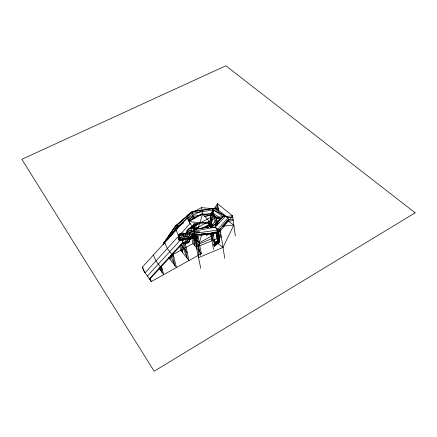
<?xml version="1.0" encoding="UTF-8"?>
<svg xmlns="http://www.w3.org/2000/svg" width="437" height="437" viewBox="0 0 437 437"><rect width="100%" height="100%" fill="white"/><g stroke="black" fill="none" stroke-linecap="round" stroke-linejoin="round"><path stroke-width="0.66" d="M180.366 233.997L183.19 233.036L183.169 236.881L183.19 233.036L179.367 234.052L178.394 235.013L178.307 238.509L178.728 240L180.792 240.35L180.792 239.973M178.733 238.946L178.728 240L178.383 237.591L179.361 236.198L183.19 234.325L178.591 239.307L180.792 240.35L195.295 237.144L197.906 238.498C191.39 236.843 185.015 239.345 178.591 239.307L178.383 237.591L184.49 238.853L184.878 239.634L186.304 238.444L191.373 237.892L188.221 242.218L186.419 242.863L182.349 242.617L182.344 239.465M193.121 227.207L199.174 223.416L193.93 225.066L187.26 230.223L187.298 234.265L189.511 234.888L191.712 234.412L194.044 233.238L194.055 231.413L191.122 231.517C187.282 233.642 184.671 237.733 179.793 237.783L179.367 234.052L179.798 234.194L179.203 235.03M215.594 243.316L217.462 241.322L217.484 231.413M178.596 237.586L178.312 237.646L178.389 236.302L179.361 235.122L183.19 233.675L183.163 235.226L185.687 234.658L187.282 232.238L188.981 230.741L191.1 230.081L193.471 230.84L193.913 231.774M213.868 233.44L213.42 235.046L199.223 242.863L194.935 237.766L194.612 245.545L193.045 237.93M194.962 237.089L195.071 234.379M178.318 236.788L178.394 235.013L179.798 234.194M218.516 221.559L218.669 220.221L217.047 222.739M163.127 244.78L163.443 243.475L175.281 226.284L192.318 211.448L215.72 208.17L228.076 217.697L232.763 217.244M192.799 235.909L193.515 233.282L199.414 232.009L194.055 231.413L189.008 232.752L189.511 234.888L191.007 237.974L192.214 236.914M210.525 216.184L212.606 212.977L213.453 209.902L228.076 217.697L228.365 219.713L218.003 232.058M163.678 244.343L164.033 243.059L175.281 226.284L177.438 224.645M210.257 226.94L213.993 215.086L202.67 213.955L188.992 221.28M211.934 226.453L210.383 217.457L212.923 208.673L201.506 207.624L187.08 215.288L187.921 219.314M199.223 242.863L202.009 233.899M198.037 228.469L202.67 213.955L201.506 207.624M182.759 242.355L150.197 277.905L149.705 279.363L183.709 242.24L185.414 244.327M193.083 226.12L193.93 225.066L194.126 226.606L193.422 228.414L193.487 231.916M207.641 233.626L206.712 235.996L206.248 233.451M188.347 229.425L187.26 230.223L185.681 233.544L185.698 235.772L184.49 238.853L183.884 236.69L183.873 233.445L185.681 233.544L186.506 232.713M169.49 257.246L169.96 259.119L172.921 253.099L176.444 267.542L168.764 257.568M217.096 235.942L217.462 241.322L213.627 244.502L214.447 246.178L219.308 241.989L218.473 230.321L218.8 241.792L214.447 246.178L219.308 241.989L218.719 235.876M227.349 220.456L233.844 225.088L222.979 247.451L198.551 257.622L198.218 244.469L211.634 238.629L214.338 233.003M215.769 224.809L216.583 223.116L210.852 227.3L215.239 227.142L220.341 230.998L224.727 258.311M195.743 228.644L196.224 227.661L195.323 228.644M217.276 222.766L217.855 221.614L215.195 224.58M217.539 222.362L218.669 220.221L218.779 223.394L217.003 224.219M189.188 238.378L185.829 241.672L182.349 242.617L187.167 243.081L188.964 242.677L190.111 239.345L188.221 237.16L189.511 234.888M215.599 225.416L217.855 221.614L217.058 225.213L215.479 226.18M212.169 225.743L217.468 217.435M212.338 226.486L211.104 219.543L213.895 215.212M217.566 209.514L218.249 208.449M210.869 218.156L212.934 214.949L212.606 212.977L202.828 214.682M216.375 209.629L218.03 207.062M211.104 219.543L210.284 214.786L217.495 203.686L232.566 215.807L235.352 236.007M217.719 205.09L215.72 208.17L192.307 211.836L175.783 226.164L163.443 243.475L163.624 244.168M170.796 236.428L176.838 227.437L192.526 213.294L213.453 209.902L223.127 216.719L218.451 221.351M196.934 234.461L194.957 234.745L193.493 236.466L194.957 234.773L196.24 234.379M167.486 239.913L176.838 227.437L179.498 225.306M193.127 226.109L193.886 225.11L199.174 223.416M191.122 231.517L191.078 228.655L193.93 225.066M194.558 237.996L194.465 233.396L217.167 230.124L228.076 217.697L226.787 217.304M219.374 229.589L220.723 228.109M222.072 226.628L228.365 219.713L233.041 219.265M197.535 234.303L201.359 253.662L151.273 281.57L143.533 270.683L142.429 267.018L187.56 217.599L190.095 223.586L180.497 234.074M178.673 236.073L145.057 272.83L142.429 267.018M147.367 276.08L180.263 240.142M214.447 246.178L217.293 243.256M214.693 225.044L216.583 223.116L215.239 227.142L217.167 230.124L220.619 232.741M163.443 243.475L164.88 242.065M196.563 228.993L197.508 228.076L193.602 229.015M213.409 225.656L220.849 218.396L223.127 216.719M216.823 232.293L217.495 241.322L213.961 244.769L214.54 245.955L219.308 241.989L217.495 241.322L213.535 244.725L215.998 242.945M216.413 243.851L217.336 243.032L222.979 247.451M175.499 227.235L175.281 226.284L192.318 211.448L193.438 218.314L190.27 220.893M188.478 220.275L193.05 216.381L201.523 214.906M214.343 245.37L218.8 241.792L218.145 230.244M191.854 219.571L193.438 218.314L195.454 217.965M191.827 237.979L190.111 239.345L187.369 240.312L188.221 242.218L188.964 242.677L186.419 242.863L185.829 241.672L185.812 239.487M193.067 236.209L194.41 235.144L194.372 233.243M194.864 239.498L194.957 234.745L217.123 232.73M193.886 225.11L188.959 228.742L189.008 232.752L191.712 234.412L192.619 236.564L188.221 237.16L185.698 235.772L186.692 239.105M191.777 219.511L193.449 217.954L194.257 218.877M226.95 220.718L228.365 219.713M183.545 222.865L176.838 227.437L164.033 243.059L165.049 243.169M188.019 219.811L193.05 216.381M177.564 228.873L175.783 226.164L177.433 225.05M185.829 241.672L188.221 242.218L189.614 241.284L189.598 240.039M189.429 228.627L188.959 228.742L191.078 228.655L194.126 226.606M208.454 227.174L194.192 229.436L212.442 226.24M175.783 226.164L177.422 225.115M193.067 233.566L191.712 234.412L190.423 237.056L188.811 238.17L185.698 235.772M185.233 239.29L182.344 241.033L181.83 240.011M171.315 255.432L192.957 243.551L191.772 237.843M203.959 227.901L211.481 223.81L202.67 213.955L203.161 215.195M196.333 228.24L210.885 220.363M202.113 228.272L211.382 223.236M210.383 217.457L195.765 225.345L196.563 229.381M188.276 221.029L202.566 213.387M187.681 218.172L202.036 210.519M210.852 227.3L212.011 226.787M193.591 229.223L197.508 228.076M200.747 268.394L194.339 236.936L220.341 230.998L232.566 215.807L215.856 217.424L208.739 222.225L194.077 223.76L194.104 225.022M194.225 231.129L215.239 227.142L225.273 216.512L214.381 208.476M183.158 233.577L184.463 233.697M204.194 216.457L212.934 214.949L214.223 215.348M204.855 216.151L213.573 214.775M196.186 232.408L199.414 232.009M194.465 233.396L194.771 234.893L217.571 232.571L221.013 235.193M191.078 228.655L193.422 228.414L194.312 230.277M216.091 218.855L220.849 218.396L212.606 212.977M216.419 220.871L219.134 220.609M226.661 221.319L233.238 220.685M217.495 241.322L216.605 232.511L217.462 241.322L217.965 241.519M221.985 226.229L233.844 225.088M211.535 214.9L212.89 214.786M194.771 234.893L216.228 233.047M179.793 237.783L180.394 239.481L184.878 239.634L184.878 239.055M192.029 237.957L197.906 238.498L196.137 237.903M189.068 221.663L211.481 223.81M189.008 232.752L194.044 233.238M203.347 234.035L213.42 235.046L211.639 233.025M208.001 225.508L213.245 226.06M186.419 242.863L187.167 243.081M218.719 241.798L219.27 241.989L218.702 235.876M195.295 237.144L192.417 236.073L190.423 237.056L197.732 237.187L192.417 236.073L192.613 236.291M187.719 238.81L188.505 239.105M210.284 214.786L215.856 217.424L216.654 222.286M218.118 218.096L212.934 214.949L220.068 219.68M213.245 225.634L208.739 222.225L209.476 226.404L210.454 227.147M209.05 223.963L212.475 226.563M218.757 234.98L221.291 236.909L196.426 247.167L196.142 234.658M211.634 238.629L216.277 242.24M213.627 244.502L213.961 244.769L218.052 241.514L217.167 230.124M206.018 226.639L206.881 227.617M189.243 222.591L192.668 226.59M193.531 227.606L194.831 229.125M192.957 243.551L201.359 253.662M180.962 244.796L187.227 252.548M173.86 256.934L167.295 248.516L164.716 242.617M162.345 269.492L155.96 260.905L153.354 255.05M159.352 268.722L163.728 274.633L161.34 265.74L160.734 267.324L162.122 272.464L159.658 267.837M183.19 233.675L183.879 235.062M193.515 233.282L194.41 235.144M180.394 239.481L180.792 240.35M170.523 255.782L174.805 265.412L172.2 254.804M176.116 230.13L178.416 235.477M207.318 225.727L208.056 227.584M210.284 233.232L214.54 243.999M181.819 244.223L187.315 258.464L183.709 242.24L182.371 252.286L180.689 244.9M194.055 235.188L194.492 236.477M194.935 237.766L199.654 251.608M187.298 234.265L188.221 237.16M150.197 277.905L151.273 281.57M179.754 245.949L180.749 250.254L188.986 260.556L185.124 243.021M194.432 230.834L194.678 231.943M194.509 230.998L194.711 231.998M194.077 223.76L194.383 229.305M195.066 228.704L194.591 226.322L194.656 229.523M196.186 234.232L200.37 255.263M193.553 217.67L193.788 218.85M210.71 233.374L213.546 249.472M213.076 233.063L214.851 243.343M212.923 208.673L215.425 223.684M218.32 232.424L218.527 233.702M218.735 234.98L219.155 237.537M217.495 203.686L218.642 210.934M217.571 232.571L218.8 241.792M216.867 232.577L216.96 233.921M194.804 227.377L194.842 229.272M195.077 240.552L194.957 234.745L193.547 236.537L193.531 235.581M194.132 226.279L194.339 236.936M188.216 241.885L188.221 242.218M187.353 238.493L187.369 240.312M415.15 212.808L154.146 371.221L21.85 159.314L225.853 65.779L415.15 212.808M218.522 233.839L218.26 231.124L218.511 233.839"/></g></svg>
